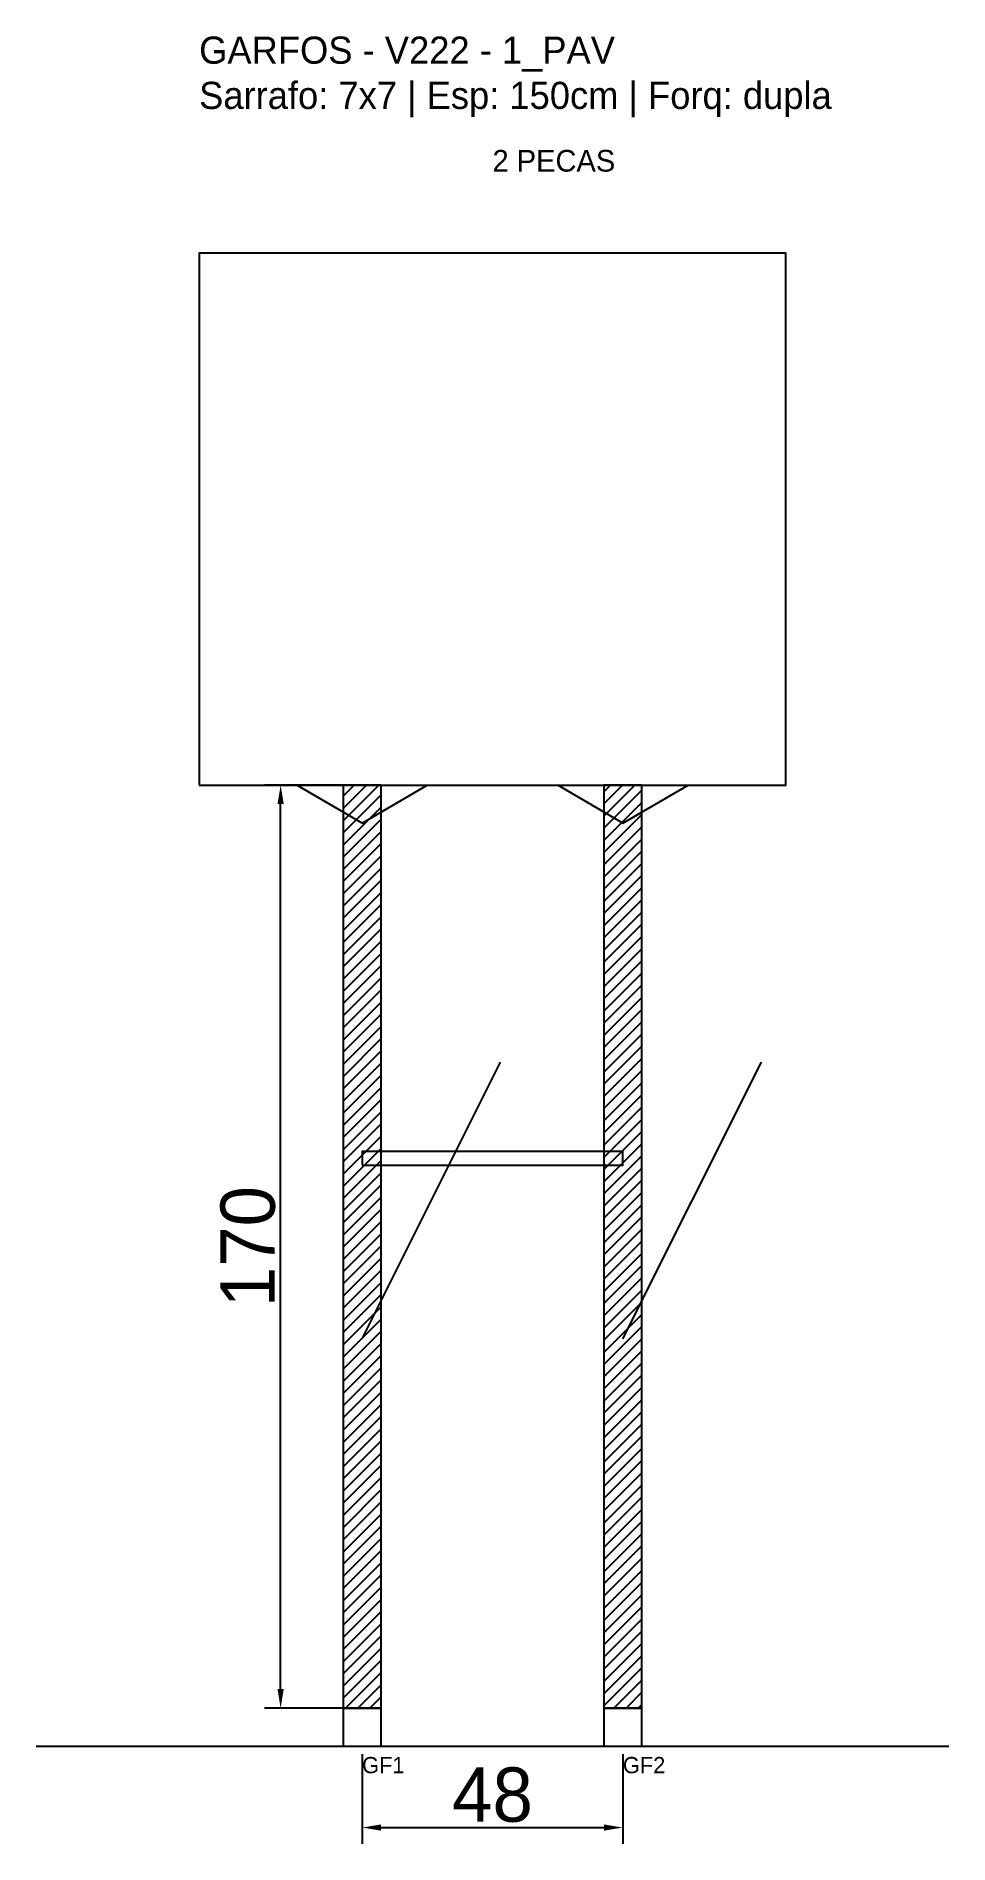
# Model space of a CAD drawing. Header units: metres. Extents: x -30 to 138, y -25 to 308.
import ezdxf

# ---------------------------------------------------------------- set-up
doc = ezdxf.new("R2010")
doc.units = ezdxf.units.M
for name, color, linetype in [('BARRA_ANCORAGEM', 1, 'Continuous'), ('COTA', 241, 'Continuous'), ('GARFOS OK', 3, 'Continuous'), ('NOME DA VIGA', 6, 'Continuous'), ('SARR_7x7', 40, 'Continuous'), ('TIRAS REESCORAMENTO', 252, 'Continuous'), ('VIGAS', 3, 'Continuous')]:
    doc.layers.add(name, color=color, linetype=linetype)
doc.dimstyles.new('EZ DXF', dxfattribs={"dimtxt": 10, "dimasz": 3.5, "dimexe": 3, "dimexo": 1.5, "dimgap": 1, "dimtad": 1, "dimdec": 1, "dimdsep": 46, "dimcen": 2.5, "dimazin": 3, "dimtfac": 1, "dimtmove": 0, "dimatfit": 3})

msp = doc.modelspace()

# ---------------------------------------------------------------- hatches: boundary and pattern name
at = {"layer": 'COTA'}
h = msp.add_hatch(dxfattribs=at)
h.set_pattern_fill('ANSI31', scale=0.5)
h.paths.add_polyline_path([(26.5, 0), (33.5, 0), (33.5, 170), (26.5, 170)])
h = msp.add_hatch(dxfattribs=at)
h.set_pattern_fill('ANSI31', scale=0.5)
h.paths.add_polyline_path([(74.5, 0), (81.5, 0), (81.5, 170), (74.5, 170)])

# ---------------------------------------------------------------- linework, layer by layer
at = {"layer": 'BARRA_ANCORAGEM'}
for p, q in [((30, 68), (55.5, 119)), ((78, 68), (103.5, 119))]:
    msp.add_line(p, q, dxfattribs=at)
at = {"layer": 'GARFOS OK'}
for p, q in [((30, 163), (18, 170)), ((18, 170), (42, 170)), ((30, 163), (42, 170)), ((78, 163), (66, 170)), ((66, 170), (90, 170)), ((78, 163), (90, 170))]:
    msp.add_line(p, q, dxfattribs=at)
at = {"layer": 'GARFOS OK', "linetype": 'CONTINUOUS'}
msp.add_line((-30, -7), (138, -7), dxfattribs=at)
at = {"layer": 'GARFOS OK'}
for points in [[(26.5, 0), (33.5, 0), (33.5, 170), (26.5, 170), (26.5, 0)], [(74.5, 0), (81.5, 0), (81.5, 170), (74.5, 170), (74.5, 0)]]:
    msp.add_lwpolyline(points, dxfattribs=at)
at = {"layer": 'SARR_7x7'}
for points in [[(26.5, -7), (33.5, -7), (33.5, 0), (26.5, 0), (26.5, -7)], [(74.5, -7), (81.5, -7), (81.5, 0), (74.5, 0), (74.5, -7)]]:
    msp.add_lwpolyline(points, dxfattribs=at)
at = {"layer": 'TIRAS REESCORAMENTO'}
msp.add_lwpolyline([(30, 100), (78, 100), (78, 102.5), (30, 102.5), (30, 100)], dxfattribs=at)
at = {"layer": 'VIGAS'}
msp.add_lwpolyline([(0, 170), (108, 170), (108, 268), (0, 268), (0, 170)], dxfattribs=at)

# ---------------------------------------------------------------- texts
at = {"layer": 'NOME DA VIGA'}
for s, height, p in [('2 PECAS', 4, (54, 283)), ('GF1', 3, (30, -12)), ('GF2', 3, (78, -12))]:
    msp.add_text(s, height=height, dxfattribs=at).set_placement(p)
at = {"layer": 'NOME DA VIGA', "insert": (0, 293), "char_height": 5, "attachment_point": 7}
msp.add_mtext('GARFOS - V222 - 1_PAV\\PSarrafo: 7x7 | Esp: 150cm | Forq: dupla', dxfattribs=at)

# ---------------------------------------------------------------- dimensions: what is measured, and where the dimension line sits
at = {"layer": 'COTA'}
msp.add_linear_dim(base=(15, 0), p1=(30, 0), p2=(30, 170), angle=90, dimstyle='EZ DXF', dxfattribs=at).render()
msp.add_linear_dim(base=(30, -22), p1=(30, -7), p2=(78, -7), dimstyle='EZ DXF', dxfattribs=at).render()

doc.saveas('drawing.dxf')
